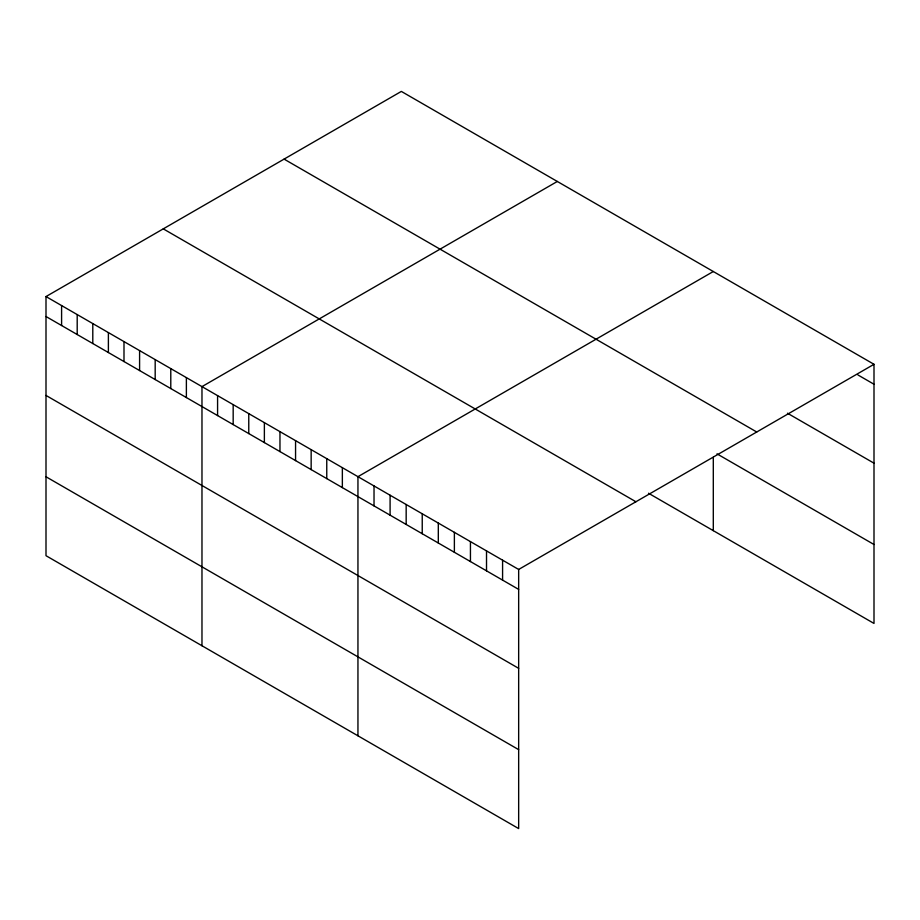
<?xml version="1.0" encoding="UTF-8"?>
<svg xmlns="http://www.w3.org/2000/svg" width="920" height="920" viewBox="0 0 920 920"><rect width="100%" height="100%" fill="white"/><g stroke="black" fill="none" stroke-linecap="round" stroke-linejoin="round"><path stroke-width="1.38" d="M46 296.562L518.661 569.457L518.661 828.586L46 555.703L46 296.562L401.338 91.413L874 364.297L874 623.438L648.508 493.246M557.324 181.458L201.974 386.618L201.974 645.759M713.299 271.515L357.949 476.675L357.949 735.804M518.661 569.457L874 364.297M857.934 374.957L874 384.238M787.462 413.218L874 463.174M284.084 159.114L756.734 431.997M717.002 453.859L874 544.502M163.265 228.861L635.915 501.756M46 316.514L518.661 589.398M46 395.439L518.661 668.334M46 476.767L518.661 749.65M713.299 457.355L713.299 530.656M502.584 560.176L502.584 580.117M486.519 550.896L486.519 570.837M470.442 541.615L470.442 561.556M454.376 532.335L454.376 552.287M438.311 523.066L438.311 543.007M422.234 513.785L422.234 533.726M406.168 504.505L406.168 524.446M390.091 495.224L390.091 515.165M374.026 485.944L374.026 505.897M342.355 467.671L342.355 487.611M326.761 458.666L326.761 478.607M311.155 449.65L311.155 469.602M295.561 440.645L295.561 460.598M279.967 431.641L279.967 451.582M264.373 422.636L264.373 442.577M248.768 413.632L248.768 433.573M233.174 404.627L233.174 424.568M217.58 395.623L217.58 415.564M186.38 377.614L186.38 397.555M170.786 368.609L170.786 388.55M155.181 359.605L155.181 379.546M139.587 350.6L139.587 370.541M123.993 341.596L123.993 361.537M108.387 332.591L108.387 352.532M92.793 323.587L92.793 343.528M77.199 314.571L77.199 334.523M61.594 305.566L61.594 325.519"/></g></svg>
